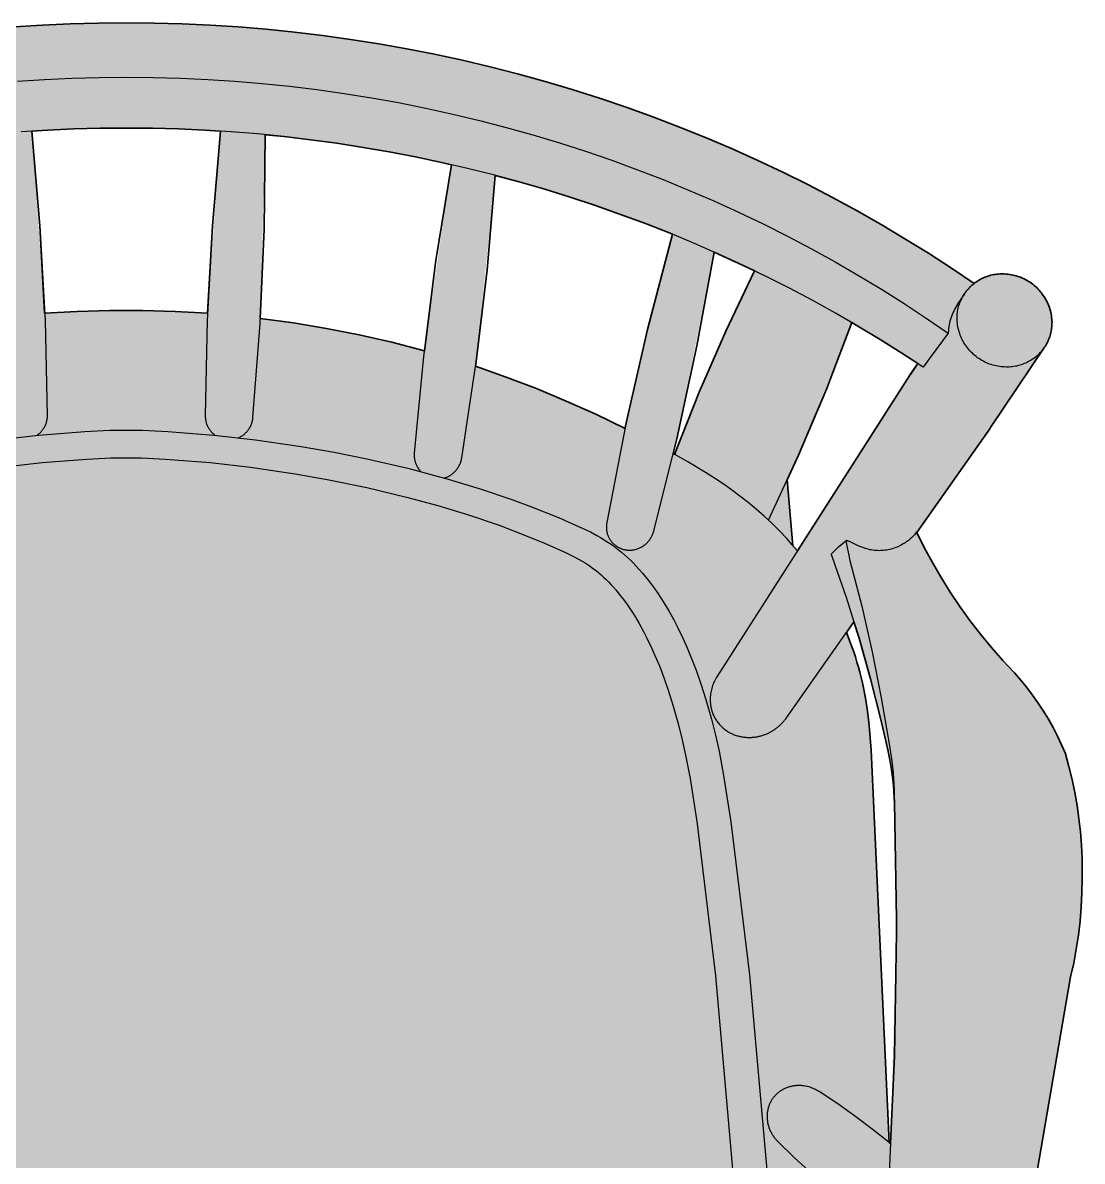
# Model space of a CAD drawing. Header units: millimetres. Extents: x 0 to 1796, y -889 to 872.
# Drawn here: x 375.9 to 694.9, y -698.4 to -355.4 of the extents above; entities that cross this region are included whole.
import ezdxf

# ---------------------------------------------------------------- set-up
doc = ezdxf.new("R2010")
doc.units = ezdxf.units.MM
doc.layers.add('Blocks', color=7, linetype='Continuous')
doc.layers.add('Blocks$Fill', color=7, linetype='Continuous', true_color=0xffffff)
doc.layers.add('Blocks$Inner', color=7, linetype='Continuous', lineweight=25, true_color=0x007f00)
doc.layers.add('Blocks$Outline', color=7, linetype='Continuous', lineweight=35, true_color=0xff3f3f)

# ---------------------------------------------------------------- blocks, each defined once
blk = doc.blocks.new('J-Series 42 Dining Chair Top')
at = {"layer": 'Blocks$Fill'}
h = blk.add_hatch(color=256, dxfattribs=at)
h.paths.add_polyline_path([(253.17, -202.4), (240.74, -213.85), (234.25, -219.27), (233.83, -219.61), (233.39, -219.93), (232.94, -220.23), (232.49, -220.52), (232.02, -220.8), (231.54, -221.06), (231.06, -221.3), (230.56, -221.53), (230.06, -221.73), (229.56, -221.93), (229.04, -222.1), (228.52, -222.26), (228, -222.39), (227.47, -222.51), (226.94, -222.62), (226.4, -222.7), (225.87, -222.77), (225.33, -222.81), (224.78, -222.84), (224.24, -222.85), (223.7, -222.84), (223.16, -222.82), (222.62, -222.77), (222.08, -222.71), (221.54, -222.62), (221.01, -222.52), (220.48, -222.4), (219.96, -222.27), (219.44, -222.11), (218.92, -221.94), (218.42, -221.75), (217.92, -221.54), (217.42, -221.32), (216.94, -221.08), (216.46, -220.82), (215.99, -220.55), (215.53, -220.26), (215.08, -219.95), (214.65, -219.62), (214.22, -219.28), (213.81, -218.92), (213.41, -218.54), (213.02, -218.16), (212.64, -217.76), (212.28, -217.34), (211.94, -216.92), (211.61, -216.48), (211.29, -216.03), (210.99, -215.57), (210.71, -215.1), (210.44, -214.62), (210.2, -214.13), (209.96, -213.64), (209.75, -213.13), (209.55, -212.62), (209.37, -212.1), (209.21, -211.58), (209.07, -211.05), (208.94, -210.52), (208.84, -209.98), (208.75, -209.44), (208.68, -208.89), (208.63, -208.35), (208.6, -207.8), (208.59, -207.25), (208.6, -206.7), (208.63, -206.16), (208.67, -205.61), (208.74, -205.07), (208.82, -204.52), (208.92, -203.99), (209.04, -203.45), (209.18, -202.92), (209.34, -202.4), (209.52, -201.88), (209.71, -201.37), (209.93, -200.86), (210.16, -200.36), (210.4, -199.87), (210.67, -199.39), (210.95, -198.92), (211.24, -198.46), (211.56, -198.01), (211.88, -197.57), (217.1, -190.92), (222.53, -184.44), (228.17, -178.14), (227.14, -175.91), (226.5, -174.35), (225.9, -172.76), (225.36, -171.15), (224.87, -169.53), (224.44, -167.88), (224.06, -166.23), (223.74, -164.55), (223.47, -162.85), (223.26, -161.16), (223.1, -159.49), (222.99, -157.84), (222.93, -156.18), (222.9, -154.56), (222.9, -152.94), (222.97, -149.75), (225.14, -105.97), (224.32, -106.55), (223.76, -106.92), (223.18, -107.26), (222.6, -107.59), (222, -107.9), (221.39, -108.18), (220.77, -108.45), (220.14, -108.69), (219.51, -108.91), (218.86, -109.11), (218.21, -109.29), (217.56, -109.44), (216.9, -109.57), (216.24, -109.68), (215.57, -109.77), (214.9, -109.83), (214.23, -109.87), (213.55, -109.88), (212.88, -109.88), (212.21, -109.85), (211.54, -109.79), (210.87, -109.71), (210.21, -109.61), (209.54, -109.49), (208.89, -109.35), (208.24, -109.18), (207.59, -108.99), (206.95, -108.77), (206.32, -108.54), (205.7, -108.28), (205.09, -108), (204.49, -107.7), (203.89, -107.38), (203.31, -107.04), (202.74, -106.69), (202.19, -106.31), (201.65, -105.91), (201.12, -105.49), (200.6, -105.06), (200.11, -104.6), (199.62, -104.14), (199.16, -103.65), (198.71, -103.15), (198.28, -102.63), (197.87, -102.1), (197.47, -101.56), (197.1, -101), (196.74, -100.43), (196.41, -99.84), (196.09, -99.25), (195.8, -98.64), (195.52, -98.03), (195.27, -97.41), (195.04, -96.77), (194.83, -96.13), (194.64, -95.49), (194.48, -94.84), (194.34, -94.18), (194.22, -93.52), (174.15, 23.56), (173.23, 27.74), (172.44, 31.94), (171.8, 36.17), (171.3, 40.42), (170.94, 44.68), (170.72, 48.96), (170.65, 53.23), (170.71, 59.29), (170.9, 63.29), (171.22, 67.29), (171.65, 71.27), (172.21, 75.23), (172.9, 79.18), (173.71, 83.1), (174.64, 87), (175.69, 90.84), (175.69, 90.86), (175.69, 90.87), (176.84, 93.51), (178.08, 96.12), (179.41, 98.68), (180.83, 101.2), (182.33, 103.67), (183.91, 106.08), (185.57, 108.44), (187.31, 110.74), (189.13, 112.98), (191.03, 115.16), (194.57, 118.96), (198, 122.86), (201.29, 126.88), (204.46, 130.99), (207.49, 135.21), (210.39, 139.52), (213.14, 143.92), (215.76, 148.41), (218.23, 152.98), (220.46, 157.46), (198.23, 189.09), (181.75, 213.66), (181.53, 214.04), (181.31, 214.42), (181.11, 214.81), (180.93, 215.21), (180.75, 215.61), (180.59, 216.02), (180.45, 216.43), (180.31, 216.85), (180.19, 217.27), (180.09, 217.7), (180, 218.12), (179.92, 218.56), (179.86, 218.99), (179.81, 219.42), (179.77, 219.86), (179.75, 220.3), (179.75, 220.74), (179.77, 221.25), (179.8, 221.76), (179.86, 222.27), (179.93, 222.78), (180.01, 223.28), (180.12, 223.78), (180.24, 224.28), (180.38, 224.77), (180.54, 225.26), (180.71, 225.74), (180.9, 226.22), (181.11, 226.69), (181.33, 227.15), (181.57, 227.6), (181.82, 228.05), (182.09, 228.49), (182.37, 228.91), (182.67, 229.33), (182.98, 229.74), (183.3, 230.13), (183.64, 230.52), (183.99, 230.89), (184.36, 231.25), (184.73, 231.6), (185.12, 231.93), (185.52, 232.25), (185.93, 232.56), (186.35, 232.86), (186.78, 233.13), (187.22, 233.4), (187.67, 233.65), (188.12, 233.88), (188.59, 234.09), (189.06, 234.3), (189.54, 234.48), (190.02, 234.65), (190.51, 234.8), (191.01, 234.93), (191.5, 235.05), (192.01, 235.15), (192.51, 235.24), (193.02, 235.3), (193.53, 235.35), (194.04, 235.38), (194.51, 235.4), (194.98, 235.4), (195.45, 235.39), (195.91, 235.35), (196.38, 235.31), (196.84, 235.25), (197.31, 235.17), (197.77, 235.07), (198.22, 234.96), (198.67, 234.84), (199.12, 234.7), (199.56, 234.54), (200, 234.37), (200.43, 234.18), (200.85, 233.98), (201.27, 233.77), (201.68, 233.54), (202.08, 233.3), (202.47, 233.04), (202.85, 232.77), (203.22, 232.49), (216.99, 241.6), (224.04, 245.99), (231.19, 250.25), (238.45, 254.39), (245.82, 258.4), (253.28, 262.28), (260.84, 266.03), (268.49, 269.64), (276.22, 273.12), (284.03, 276.45), (291.93, 279.64), (299.89, 282.68), (307.93, 285.58), (316.02, 288.32), (324.18, 290.92), (332.39, 293.36), (340.64, 295.64), (348.94, 297.77), (357.28, 299.75), (365.66, 301.56), (374.06, 303.22), (382.48, 304.71), (390.93, 306.05), (399.38, 307.23), (407.84, 308.25), (416.31, 309.11), (424.78, 309.81), (433.23, 310.36), (441.68, 310.74), (450.11, 310.97), (458.51, 311.05), (475.35, 310.74), (483.79, 310.36), (492.25, 309.81), (500.71, 309.11), (509.18, 308.25), (517.64, 307.23), (526.1, 306.05), (534.54, 304.71), (542.97, 303.22), (551.37, 301.56), (559.74, 299.75), (568.08, 297.77), (576.38, 295.64), (584.64, 293.36), (592.85, 290.92), (601, 288.32), (609.1, 285.58), (617.13, 282.68), (625.1, 279.64), (632.99, 276.45), (640.81, 273.12), (648.54, 269.64), (656.19, 266.03), (663.74, 262.28), (671.21, 258.4), (678.57, 254.39), (685.83, 250.25), (692.99, 245.99), (700.04, 241.6), (706.97, 237.11), (713.8, 232.49), (714.56, 233.04), (714.95, 233.3), (715.35, 233.54), (715.76, 233.77), (716.17, 233.98), (716.6, 234.18), (717.03, 234.37), (717.46, 234.54), (717.91, 234.7), (718.35, 234.84), (718.8, 234.96), (719.26, 235.07), (719.72, 235.17), (720.18, 235.25), (720.64, 235.31), (721.11, 235.35), (721.58, 235.39), (722.05, 235.4), (722.52, 235.4), (722.98, 235.38), (723.49, 235.35), (724, 235.3), (724.51, 235.24), (725.02, 235.15), (725.52, 235.05), (726.02, 234.93), (726.51, 234.8), (727, 234.65), (727.49, 234.48), (727.96, 234.3), (728.44, 234.09), (728.9, 233.88), (729.36, 233.65), (729.8, 233.4), (730.24, 233.13), (730.67, 232.86), (731.09, 232.56), (731.5, 232.25), (731.9, 231.93), (732.29, 231.6), (732.67, 231.25), (733.03, 230.89), (733.38, 230.52), (733.72, 230.13), (734.05, 229.74), (734.36, 229.33), (734.66, 228.91), (734.94, 228.49), (735.21, 228.05), (735.46, 227.6), (735.7, 227.15), (735.92, 226.69), (736.12, 226.22), (736.31, 225.74), (736.49, 225.26), (736.64, 224.77), (736.78, 224.28), (736.9, 223.78), (737.01, 223.28), (737.1, 222.78), (737.17, 222.27), (737.22, 221.76), (737.26, 221.25), (737.28, 220.74), (737.27, 220.3), (737.25, 219.86), (737.22, 219.42), (737.17, 218.99), (737.11, 218.56), (737.03, 218.12), (736.94, 217.7), (736.83, 217.27), (736.71, 216.85), (736.58, 216.43), (736.43, 216.02), (736.27, 215.61), (736.1, 215.21), (735.91, 214.81), (735.71, 214.42), (735.5, 214.04), (735.27, 213.66), (735.03, 213.3), (718.8, 189.09), (696.56, 157.46), (701.27, 148.41), (703.88, 143.92), (706.64, 139.52), (709.53, 135.21), (712.56, 130.99), (715.73, 126.88), (719.03, 122.86), (722.45, 118.96), (726, 115.16), (727.89, 112.98), (729.71, 110.74), (731.45, 108.44), (733.12, 106.08), (734.7, 103.67), (736.2, 101.2), (737.61, 98.68), (738.94, 96.12), (740.18, 93.51), (741.33, 90.87), (741.33, 90.86), (741.34, 90.84), (742.39, 87), (743.32, 83.1), (744.13, 79.18), (744.81, 75.23), (745.37, 71.27), (745.81, 67.29), (746.12, 63.29), (746.31, 59.29), (746.37, 55.29), (746.3, 48.96), (746.09, 44.68), (745.73, 40.42), (745.23, 36.17), (744.58, 31.94), (743.8, 27.74), (742.87, 23.56), (722.8, -93.52), (722.69, -94.18), (722.54, -94.84), (722.38, -95.49), (722.19, -96.13), (721.99, -96.77), (721.76, -97.41), (721.5, -98.03), (721.23, -98.64), (720.93, -99.25), (720.62, -99.84), (720.28, -100.43), (719.93, -101), (719.55, -101.56), (719.16, -102.1), (718.75, -102.63), (718.31, -103.15), (717.87, -103.65), (717.4, -104.14), (716.92, -104.6), (716.42, -105.06), (715.91, -105.49), (715.38, -105.91), (714.84, -106.31), (714.28, -106.69), (713.71, -107.04), (713.13, -107.38), (712.54, -107.7), (711.94, -108), (711.32, -108.28), (710.7, -108.54), (710.07, -108.77), (709.43, -108.99), (708.79, -109.18), (708.14, -109.35), (707.48, -109.49), (706.82, -109.61), (706.15, -109.71), (705.49, -109.79), (704.82, -109.85), (704.14, -109.88), (703.47, -109.88), (702.8, -109.87), (702.13, -109.83), (701.46, -109.77), (700.79, -109.68), (700.13, -109.57), (699.47, -109.44), (698.81, -109.29), (698.16, -109.11), (697.52, -108.91), (696.88, -108.69), (696.26, -108.45), (695.64, -108.18), (695.03, -107.9), (694.43, -107.59), (693.84, -107.26), (693.27, -106.92), (692.7, -106.55), (692.15, -106.16), (691.89, -105.97), (694.13, -152.94), (694.13, -154.56), (694.1, -156.18), (694.03, -157.84), (693.92, -159.49), (693.77, -161.16), (693.56, -162.85), (693.29, -164.55), (692.96, -166.23), (692.58, -167.88), (692.15, -169.53), (691.66, -171.15), (691.12, -172.76), (690.53, -174.35), (689.88, -175.91), (689.18, -177.47), (688.85, -178.14), (699.92, -190.92), (705.14, -197.57), (705.47, -198.01), (705.78, -198.46), (706.08, -198.92), (706.36, -199.39), (706.62, -199.87), (706.87, -200.36), (707.1, -200.86), (707.31, -201.37), (707.51, -201.88), (707.68, -202.4), (707.84, -202.92), (707.98, -203.45), (708.1, -203.99), (708.2, -204.52), (708.29, -205.07), (708.35, -205.61), (708.4, -206.16), (708.43, -206.7), (708.43, -207.25), (708.42, -207.8), (708.39, -208.35), (708.34, -208.89), (708.28, -209.44), (708.19, -209.98), (708.08, -210.52), (707.96, -211.05), (707.82, -211.58), (707.65, -212.1), (707.47, -212.62), (707.28, -213.13), (707.06, -213.64), (706.83, -214.13), (706.58, -214.62), (706.31, -215.1), (706.03, -215.57), (705.73, -216.03), (705.42, -216.48), (705.09, -216.92), (704.74, -217.34), (704.38, -217.76), (704.01, -218.16), (703.62, -218.54), (703.22, -218.92), (702.8, -219.28), (702.38, -219.62), (701.94, -219.95), (701.49, -220.26), (701.03, -220.55), (700.57, -220.82), (700.09, -221.08), (699.6, -221.32), (699.11, -221.54), (698.61, -221.75), (698.1, -221.94), (697.59, -222.11), (697.07, -222.27), (696.54, -222.4), (696.01, -222.52), (695.48, -222.62), (694.95, -222.71), (694.41, -222.77), (693.87, -222.82), (693.33, -222.84), (692.78, -222.85), (692.24, -222.84), (691.7, -222.81), (691.16, -222.77), (690.62, -222.7), (690.09, -222.62), (689.55, -222.51), (689.02, -222.39), (688.5, -222.26), (687.98, -222.1), (687.47, -221.93), (686.96, -221.73), (686.46, -221.53), (685.97, -221.3), (685.48, -221.06), (685.01, -220.8), (684.54, -220.52), (684.08, -220.23), (683.63, -219.93), (683.2, -219.61), (682.77, -219.27), (676.29, -213.85), (669.98, -208.23), (663.85, -202.4), (662.16, -203.15), (661.37, -203.47), (660.57, -203.77), (659.77, -204.06), (658.97, -204.33), (658.16, -204.59), (657.34, -204.84), (656.51, -205.06), (655.69, -205.28), (654.85, -205.47), (654.02, -205.65), (653.18, -205.81), (651.52, -206.08), (649.89, -206.3), (648.26, -206.47), (645.06, -206.71), (643.5, -206.81), (626.6, -207.43), (458.51, -207.44), (290.43, -207.43), (273.52, -206.81), (271.96, -206.71), (268.77, -206.47), (267.13, -206.3), (265.5, -206.08), (263.84, -205.81), (263, -205.65), (262.17, -205.47), (261.34, -205.28), (260.51, -205.06), (259.69, -204.84), (258.87, -204.59), (258.06, -204.33), (257.25, -204.06), (256.45, -203.77), (255.66, -203.47), (254.87, -203.15), (254.08, -202.82)], flags=0)
h.paths.add_polyline_path([(689.82, 76.21), (689.61, 80.03), (689.32, 83.03), (688.94, 86), (688.46, 88.97), (687.87, 91.95), (685.76, 101.14), (682.64, 113.43), (679.18, 125.67), (677.64, 130.56), (675.36, 127.31), (677.03, 123.04), (677.57, 121.52), (678.08, 119.99), (678.56, 118.45), (679.02, 116.91), (679.44, 115.36), (679.84, 113.8), (680.21, 112.23), (680.54, 110.66), (681.13, 107.53), (681.62, 104.38), (682.02, 101.25), (682.35, 98.11), (682.83, 91.87), (688.24, -26.29), (688.64, -26.61), (690.42, 37.1)], flags=0)
h.paths.add_polyline_path([(677.01, 220.73), (660.97, 180.77), (657.52, 173.3), (659.29, 153.5), (660.62, 151.92), (694.71, 205.24), (696.83, 208.4), (685.51, 215.65), (678.84, 219.68)], flags=0)
h.paths.add_polyline_path([(647.72, 236.32), (636.91, 241.38), (635.57, 241.97), (624.29, 185.7), (623.18, 181.26), (623.62, 181.01), (639.11, 218.16)], flags=0)
h.paths.add_polyline_path([(569.64, 265.06), (563.81, 208.2), (563.71, 207.55), (582.04, 200.83), (591.04, 197.09), (599.93, 193.09), (608.72, 188.83), (615.46, 218.59), (622.97, 247.33), (614.85, 250.54), (607.36, 253.33), (599.81, 255.99), (592.21, 258.5), (584.55, 260.88), (576.84, 263.11)], flags=0)
h.paths.add_polyline_path([(556.46, 268.28), (545.62, 270.63), (537.73, 272.15), (529.83, 273.52), (521.91, 274.75), (513.98, 275.83), (506.04, 276.76), (500.35, 277.33), (498.88, 222), (518.82, 218.98), (528.7, 217.03), (538.52, 214.78), (548.3, 212.23)], flags=0)
h.paths.add_polyline_path([(483.05, 223.54), (486.91, 278.4), (474.31, 279.05), (466.4, 279.26), (458.51, 279.33), (442.72, 279.05), (434.79, 278.69), (430.11, 278.4), (433.97, 223.54), (453.61, 224.4), (458.51, 224.4), (473.23, 224.11)], flags=0)
h.paths.add_polyline_path([(418.15, 222), (416.67, 277.33), (403.04, 275.83), (395.11, 274.75), (387.19, 273.52), (379.29, 272.15), (371.41, 270.63), (363.55, 268.97), (360.57, 268.28), (368.72, 212.23), (388.32, 217.03), (398.2, 218.98), (408.14, 220.64)], flags=0)
h.paths.add_polyline_path([(353.31, 207.55), (349.85, 236.59), (347.39, 265.06), (332.48, 260.88), (324.82, 258.5), (317.21, 255.99), (309.66, 253.33), (302.17, 250.54), (294.75, 247.62), (294.06, 247.33), (308.15, 189.61), (308.3, 188.83), (325.98, 197.09), (334.99, 200.83), (344.1, 204.32)], flags=0)
h.paths.add_polyline_path([(281.46, 241.97), (272.91, 238.07), (269.31, 236.32), (285.95, 199.71), (293.4, 181.01), (293.84, 181.26), (286.66, 213.75)], flags=0)
h.paths.add_polyline_path([(259.51, 173.3), (247.69, 200.62), (240.01, 220.73), (231.52, 215.65), (224.96, 211.52), (220.19, 208.4), (222.31, 205.24), (256.41, 151.92), (257.74, 153.5)], flags=0)
h.paths.add_polyline_path([(227.2, 76.21), (227.19, -0.25), (228.38, -26.61), (228.79, -26.29), (234.68, 98.11), (235.01, 101.25), (235.41, 104.38), (235.89, 107.53), (236.48, 110.66), (236.82, 112.23), (237.18, 113.8), (237.58, 115.36), (238.01, 116.91), (238.46, 118.45), (238.95, 119.99), (239.46, 121.52), (240, 123.04), (241.15, 126.06), (241.67, 127.31), (239.38, 130.56), (234.39, 113.43), (231.26, 101.14), (229.15, 91.95), (228.57, 88.97), (228.08, 86), (227.7, 83.03), (227.42, 80.03), (227.24, 77.03)], flags=0)
at = {"layer": 'Blocks$Inner'}
for p, q in [((710.93, 229.41), (708.73, 226.14)), ((696.84, 208.41), (694.64, 205.12))]:
    blk.add_line(p, q, dxfattribs=at)
for points in [[(424.78, 309.81), (433.23, 310.36), (441.68, 310.74), (450.11, 310.97), (458.51, 311.05), (466.92, 310.97), (475.35, 310.74), (483.79, 310.36), (492.25, 309.81), (500.71, 309.11), (509.18, 308.25), (517.64, 307.23), (526.1, 306.05), (534.54, 304.71), (542.97, 303.22), (551.37, 301.56), (559.74, 299.75), (568.08, 297.77), (576.38, 295.64), (584.64, 293.36), (592.85, 290.92), (601, 288.32), (609.1, 285.58), (617.13, 282.68), (625.1, 279.64), (632.99, 276.45), (640.81, 273.12), (648.54, 269.64), (656.19, 266.03), (663.74, 262.28), (671.21, 258.4), (678.57, 254.39), (685.83, 250.25), (692.99, 245.99), (700.04, 241.6), (706.97, 237.11), (713.8, 232.49)], [(425.75, 293.46), (433.96, 294), (442.16, 294.38), (450.35, 294.61), (458.51, 294.68), (466.68, 294.61), (474.86, 294.38), (483.07, 294), (491.28, 293.46), (499.5, 292.77), (507.72, 291.92), (515.94, 290.92), (524.16, 289.76), (532.35, 288.45), (540.54, 286.98), (548.69, 285.35), (556.82, 283.56), (564.91, 281.62), (572.97, 279.53), (580.98, 277.28), (588.95, 274.88), (596.86, 272.33), (604.71, 269.63), (612.5, 266.79), (620.22, 263.8), (627.86, 260.66), (635.43, 257.39), (642.92, 253.97), (650.33, 250.43), (657.64, 246.74), (664.86, 242.93), (671.98, 238.99), (679, 234.93), (685.91, 230.75), (692.72, 226.45), (699.42, 222.04), (706, 217.52), (700.62, 210.19), (698.53, 207.29), (692.07, 211.52), (685.51, 215.65), (678.84, 219.68), (672.08, 223.59), (665.22, 227.39), (658.27, 231.07), (651.23, 234.63), (644.11, 238.07), (636.91, 241.38), (629.63, 244.56), (622.28, 247.62), (614.85, 250.54), (607.36, 253.33), (599.81, 255.99), (592.21, 258.5), (584.55, 260.88), (576.84, 263.11), (569.09, 265.21), (561.3, 267.16), (553.47, 268.97), (545.62, 270.63), (537.73, 272.15), (529.83, 273.52), (521.91, 274.75), (513.98, 275.83), (506.04, 276.76), (498.1, 277.55), (490.16, 278.19), (482.23, 278.69), (474.31, 279.05), (466.4, 279.26), (458.51, 279.33), (450.62, 279.26), (442.72, 279.05), (434.79, 278.69), (426.86, 278.19)], [(430.11, 278.42), (432.56, 249.89), (434.09, 221.3), (434.71, 192.68), (434.71, 192.43), (434.7, 192.18), (434.68, 191.93), (434.65, 191.68), (434.62, 191.43), (434.57, 191.19), (434.52, 190.95), (434.46, 190.7), (434.39, 190.46), (434.31, 190.23), (434.23, 189.99), (434.14, 189.76), (434.03, 189.53), (433.92, 189.31), (433.81, 189.09), (433.68, 188.88), (433.55, 188.66), (433.41, 188.46), (433.26, 188.26), (433.11, 188.06), (432.95, 187.87), (432.78, 187.68), (432.61, 187.5), (432.43, 187.33), (432.25, 187.16), (432.06, 187), (431.86, 186.85), (431.76, 186.78)], [(486.92, 278.42), (484.47, 249.89), (482.93, 221.3), (482.32, 192.68), (482.32, 192.43), (482.33, 192.18), (482.35, 191.93), (482.37, 191.68), (482.41, 191.43), (482.45, 191.19), (482.5, 190.95), (482.56, 190.7), (482.63, 190.46), (482.71, 190.23), (482.8, 189.99), (482.89, 189.76), (482.99, 189.53), (483.1, 189.31), (483.22, 189.09), (483.34, 188.88), (483.47, 188.66), (483.61, 188.46), (483.76, 188.26), (483.91, 188.06), (484.07, 187.87), (484.24, 187.68), (484.41, 187.5), (484.59, 187.33), (484.78, 187.16), (484.97, 187), (485.16, 186.85), (485.26, 186.78)], [(492.36, 186.03), (492.51, 186.09), (492.73, 186.21), (492.96, 186.33), (493.18, 186.46), (493.39, 186.59), (493.6, 186.74), (493.81, 186.89), (494.01, 187.04), (494.2, 187.21), (494.39, 187.38), (494.58, 187.56), (494.75, 187.74), (494.92, 187.93), (495.09, 188.13), (495.24, 188.33), (495.39, 188.53), (495.53, 188.75), (495.67, 188.96), (495.8, 189.18), (495.91, 189.41), (496.03, 189.64), (496.13, 189.87), (496.22, 190.11), (496.31, 190.35), (496.39, 190.59), (496.46, 190.83), (496.52, 191.08), (496.57, 191.33), (496.62, 191.58), (496.65, 191.84), (496.68, 192.09), (498.81, 220.46), (500.04, 248.89), (500.35, 277.34)], [(556.46, 268.3), (551.8, 239.45), (548.07, 210.46), (545.27, 181.37), (545.25, 181.13), (545.24, 180.88), (545.24, 180.63), (545.25, 180.39), (545.27, 180.14), (545.29, 179.9), (545.33, 179.65), (545.37, 179.41), (545.42, 179.17), (545.48, 178.93), (545.55, 178.69), (545.62, 178.46), (545.71, 178.23), (545.8, 178), (545.9, 177.77), (546, 177.55), (546.12, 177.33), (546.24, 177.12), (546.37, 176.91), (546.51, 176.7), (546.65, 176.5), (546.8, 176.31), (546.96, 176.12), (547.12, 175.94), (547.23, 175.82)], [(554.28, 173.91), (554.34, 173.93), (554.57, 174), (554.81, 174.09), (555.04, 174.18), (555.26, 174.27), (555.49, 174.38), (555.7, 174.49), (555.92, 174.61), (556.13, 174.74), (556.34, 174.87), (556.54, 175.02), (556.73, 175.16), (556.93, 175.32), (557.11, 175.48), (557.29, 175.65), (557.46, 175.82), (557.63, 176.01), (557.79, 176.19), (557.95, 176.38), (558.11, 176.59), (558.27, 176.8), (558.42, 177.02), (558.56, 177.24), (558.69, 177.47), (558.82, 177.7), (558.94, 177.93), (559.04, 178.17), (559.14, 178.41), (559.24, 178.66), (559.32, 178.91), (559.39, 179.16), (559.46, 179.42), (559.52, 179.67), (559.57, 179.93), (563.81, 208.2), (567.17, 236.59), (569.64, 265.07)], [(622.97, 247.34), (615.46, 218.59), (608.87, 189.61), (603.22, 160.44), (603.17, 160.2), (603.14, 159.97), (603.11, 159.72), (603.1, 159.48), (603.09, 159.24), (603.09, 159), (603.1, 158.76), (603.11, 158.52), (603.14, 158.28), (603.17, 158.04), (603.21, 157.8), (603.26, 157.56), (603.32, 157.33), (603.38, 157.09), (603.46, 156.86), (603.54, 156.64), (603.63, 156.41), (603.73, 156.19), (603.83, 155.97), (603.95, 155.76), (604.07, 155.55), (604.19, 155.34), (604.33, 155.14), (604.47, 154.94), (604.62, 154.75), (604.77, 154.57), (604.93, 154.39), (605.1, 154.21), (605.27, 154.04), (605.45, 153.88), (605.64, 153.72), (605.83, 153.57), (606.02, 153.43), (606.22, 153.3), (606.43, 153.17), (606.64, 153.04), (606.85, 152.93), (607.06, 152.82), (607.29, 152.72), (607.51, 152.63), (607.74, 152.55), (607.97, 152.47), (608.2, 152.4), (608.43, 152.34), (608.67, 152.29), (608.91, 152.25), (609.15, 152.21), (609.39, 152.19), (609.63, 152.17), (609.87, 152.16), (610.11, 152.16), (610.35, 152.16), (610.59, 152.18), (610.85, 152.2), (611.11, 152.24), (611.37, 152.28), (611.63, 152.34), (611.88, 152.4), (612.13, 152.47), (612.38, 152.55), (612.63, 152.63), (612.87, 152.73), (613.11, 152.83), (613.35, 152.94), (613.58, 153.06), (613.8, 153.19), (614.03, 153.33), (614.25, 153.47), (614.46, 153.62), (614.67, 153.78), (614.87, 153.94), (615.07, 154.11), (615.26, 154.29), (615.44, 154.48), (615.62, 154.67), (615.8, 154.86), (615.96, 155.06), (616.12, 155.27), (616.27, 155.48), (616.41, 155.7), (616.55, 155.93), (616.68, 156.15), (616.8, 156.38), (616.91, 156.62), (617.02, 156.86), (617.11, 157.1), (617.2, 157.35), (617.28, 157.6), (617.35, 157.85), (624.29, 185.7), (630.37, 213.75), (635.57, 241.98)], [(647.73, 236.34), (639.11, 218.16), (631.07, 199.71), (623.62, 181.01)], [(735.03, 213.3), (734.76, 212.91), (734.48, 212.54), (734.19, 212.18), (733.88, 211.82), (733.56, 211.48), (733.23, 211.15), (732.88, 210.83), (732.53, 210.52), (732.17, 210.23), (731.79, 209.94), (731.41, 209.67), (731.02, 209.42), (730.62, 209.18), (730.21, 208.95), (729.79, 208.73), (729.37, 208.53), (728.94, 208.35), (728.5, 208.17), (728.06, 208.02), (727.61, 207.88), (727.16, 207.75), (726.71, 207.64), (726.25, 207.55), (725.79, 207.47), (725.32, 207.41), (724.86, 207.36), (724.39, 207.33), (723.92, 207.32), (723.45, 207.32), (722.98, 207.34), (722.47, 207.37), (721.96, 207.41), (721.45, 207.48), (720.95, 207.56), (720.45, 207.66), (719.95, 207.78), (719.45, 207.92), (718.96, 208.07), (718.48, 208.24), (718, 208.42), (717.53, 208.62), (717.07, 208.84), (716.61, 209.07), (716.16, 209.32), (715.72, 209.58), (715.29, 209.86), (714.87, 210.15), (714.46, 210.46), (714.06, 210.78), (713.68, 211.12), (713.3, 211.46), (712.94, 211.83), (712.58, 212.2), (712.25, 212.58), (711.92, 212.98), (711.61, 213.39), (711.31, 213.8), (711.03, 214.23), (710.76, 214.67), (710.51, 215.11), (710.27, 215.57), (710.05, 216.03), (709.84, 216.5), (709.65, 216.97), (709.48, 217.45), (709.32, 217.94), (709.18, 218.44), (709.06, 218.93), (708.96, 219.43), (708.87, 219.94), (708.8, 220.45), (708.74, 220.96), (708.71, 221.47), (708.69, 221.98), (708.7, 222.42), (708.72, 222.85), (708.75, 223.29), (708.8, 223.73), (708.86, 224.16), (708.94, 224.59), (709.03, 225.02), (709.14, 225.45), (709.25, 225.87), (709.39, 226.28), (709.53, 226.7), (709.7, 227.11), (709.87, 227.51), (710.06, 227.9), (710.26, 228.29), (710.47, 228.68), (710.69, 229.05), (710.93, 229.42), (711.2, 229.8), (711.49, 230.18), (711.78, 230.54), (712.09, 230.89), (712.41, 231.23), (712.74, 231.57), (713.08, 231.89), (713.44, 232.19), (713.8, 232.49), (714.17, 232.77), (714.56, 233.04), (714.95, 233.3), (715.35, 233.54), (715.76, 233.77), (716.17, 233.98), (716.6, 234.18), (717.03, 234.37), (717.46, 234.54), (717.91, 234.7), (718.35, 234.84), (718.8, 234.96), (719.26, 235.07), (719.72, 235.17), (720.18, 235.25), (720.64, 235.31), (721.11, 235.35), (721.58, 235.39), (722.05, 235.4), (722.52, 235.4), (722.98, 235.38), (723.49, 235.35), (724, 235.3), (724.51, 235.24), (725.02, 235.15), (725.52, 235.05), (726.02, 234.93), (726.51, 234.8), (727, 234.65), (727.49, 234.48), (727.96, 234.3), (728.44, 234.09), (728.9, 233.88), (729.36, 233.65), (729.8, 233.4), (730.24, 233.13), (730.67, 232.86), (731.09, 232.56), (731.5, 232.25), (731.9, 231.93), (732.29, 231.6), (732.67, 231.25), (733.03, 230.89), (733.38, 230.52), (733.72, 230.13), (734.05, 229.74), (734.36, 229.33), (734.66, 228.91), (734.94, 228.49), (735.21, 228.05), (735.46, 227.6), (735.7, 227.15), (735.92, 226.69), (736.12, 226.22), (736.31, 225.74), (736.49, 225.26), (736.64, 224.77), (736.78, 224.28), (736.9, 223.78), (737.01, 223.28), (737.1, 222.78), (737.17, 222.27), (737.22, 221.76), (737.26, 221.25), (737.28, 220.74), (737.27, 220.3), (737.25, 219.86), (737.22, 219.42), (737.17, 218.99), (737.11, 218.56), (737.03, 218.12), (736.94, 217.7), (736.83, 217.27), (736.71, 216.85), (736.58, 216.43), (736.43, 216.02), (736.27, 215.61), (736.1, 215.21), (735.91, 214.81), (735.71, 214.42), (735.5, 214.04), (735.27, 213.66), (735.03, 213.3), (718.8, 189.09), (718.57, 188.75), (696.56, 157.46)], [(709.98, 227.76), (709.62, 227.31), (709.27, 226.85), (708.94, 226.38), (708.62, 225.9), (708.32, 225.41), (708.04, 224.91), (707.77, 224.39), (707.52, 223.87), (707.29, 223.35), (707.08, 222.81), (706.89, 222.27), (706.72, 221.72), (706.56, 221.16), (706.42, 220.6), (706.31, 220.04), (706.21, 219.47), (706.13, 218.9), (706.08, 218.32), (706, 217.52)], [(433.97, 223.54), (443.8, 224.11), (453.61, 224.4), (458.51, 224.4), (463.42, 224.4), (473.23, 224.11), (483.05, 223.54)], [(548.3, 212.23), (538.52, 214.78), (528.7, 217.03), (518.82, 218.98), (508.88, 220.64), (498.88, 222)], [(651.93, 161.21), (660.97, 180.77), (669.33, 200.62), (677.02, 220.75)], [(608.72, 188.83), (599.93, 193.09), (591.04, 197.09), (582.04, 200.83), (572.93, 204.32), (563.71, 207.55)], [(694.71, 205.24), (694.48, 204.88), (636.39, 114.03), (636.16, 113.66), (635.95, 113.29), (635.75, 112.91), (635.56, 112.53), (635.38, 112.14), (635.22, 111.74), (635.07, 111.34), (634.94, 110.93), (634.81, 110.52), (634.71, 110.1), (634.61, 109.68), (634.54, 109.26), (634.47, 108.84), (634.42, 108.41), (634.39, 107.99), (634.37, 107.56), (634.36, 107.25), (634.36, 106.95), (634.37, 106.65), (634.38, 106.35), (634.41, 106.05), (634.44, 105.75), (634.48, 105.45), (634.53, 105.15), (634.58, 104.86), (634.65, 104.57), (634.72, 104.27), (634.79, 103.98), (634.88, 103.7), (634.97, 103.41), (635.08, 103.13), (635.19, 102.84), (635.3, 102.57), (635.43, 102.29), (635.56, 102.02), (635.7, 101.76), (635.84, 101.49), (635.99, 101.24), (636.15, 100.98), (636.32, 100.73), (636.49, 100.49), (636.67, 100.25), (636.85, 100.01), (637.04, 99.78), (637.24, 99.56), (637.44, 99.34), (637.65, 99.12), (637.87, 98.92), (638.09, 98.71), (638.31, 98.52), (638.54, 98.33), (638.78, 98.14), (639.02, 97.96), (639.26, 97.79), (639.51, 97.63), (639.76, 97.47), (640.01, 97.32), (640.27, 97.17), (640.53, 97.04), (640.8, 96.9), (641.07, 96.78), (641.34, 96.66), (641.62, 96.55), (641.9, 96.44), (642.18, 96.35), (642.47, 96.26), (642.75, 96.17), (643.04, 96.1), (643.33, 96.03), (643.62, 95.97), (643.91, 95.91), (644.2, 95.87), (644.5, 95.83), (644.79, 95.79), (645.09, 95.77), (645.38, 95.75), (645.68, 95.73), (645.98, 95.73), (646.28, 95.73), (646.58, 95.74), (646.83, 95.75), (647.08, 95.77), (647.32, 95.79), (647.57, 95.81), (647.82, 95.84), (648.07, 95.88), (648.31, 95.92), (648.56, 95.96), (648.8, 96.01), (649.05, 96.07), (649.29, 96.12), (649.53, 96.19), (649.77, 96.25), (650.01, 96.33), (650.25, 96.4), (650.49, 96.48), (650.73, 96.57), (650.96, 96.66), (651.19, 96.75), (651.42, 96.85), (651.65, 96.95), (651.88, 97.06), (652.11, 97.17), (652.33, 97.28), (652.55, 97.4), (652.77, 97.52), (652.99, 97.65), (653.2, 97.78), (653.41, 97.91), (653.62, 98.05), (653.83, 98.19), (654.04, 98.34), (654.24, 98.49), (654.44, 98.64), (654.64, 98.8), (654.83, 98.96), (655.02, 99.12), (655.21, 99.29), (655.4, 99.46), (655.58, 99.63), (655.76, 99.81), (655.94, 99.99), (656.11, 100.17), (656.28, 100.36), (656.45, 100.55), (656.61, 100.74), (656.77, 100.93), (656.93, 101.13), (657.11, 101.38), (657.29, 101.63), (677.74, 130.7)], [(419.61, 185.41), (432.16, 186.82), (446.02, 187.89), (453.57, 188.27), (458.51, 188.35), (463.45, 188.27), (471.01, 187.89), (484.87, 186.82), (497.42, 185.41), (511.18, 183.4), (521.13, 181.65), (531.02, 179.66), (543.3, 176.82), (555.47, 173.57), (565.11, 170.67), (574.66, 167.46), (580.59, 165.26), (588.69, 161.98), (595.6, 158.93), (598.27, 157.64), (600.24, 156.6), (601.38, 155.96), (602.48, 155.31), (603.58, 154.61), (604.52, 153.98), (605.68, 153.14), (606.67, 152.38), (607.62, 151.6), (608.56, 150.79), (609.47, 149.96), (610.37, 149.1), (611.24, 148.24), (612.09, 147.34), (612.92, 146.43), (613.95, 145.26), (615.32, 143.6), (616.08, 142.63), (617.55, 140.65), (618.26, 139.63), (619.63, 137.58), (620.62, 136.01), (621.89, 133.89), (623.38, 131.19), (624.52, 129), (626.13, 125.65), (627.14, 123.4), (628.58, 119.98), (630.12, 115.97), (631.54, 111.91), (633.06, 107.16), (634.75, 101.23), (635.97, 96.39), (637.03, 91.57), (638.41, 84.28), (640.59, 70.27), (646.2, 24.17), (653.94, -62.89)], [(421.03, 177.14), (433.19, 178.52), (446.67, 179.56), (453.91, 179.93), (458.51, 180.01), (463.12, 179.93), (470.36, 179.56), (483.84, 178.52), (495.99, 177.14), (509.36, 175.18), (519.01, 173.47), (531.01, 170.99), (542.9, 168.14), (552.31, 165.58), (561.63, 162.75), (570.81, 159.64), (576.49, 157.52), (584.25, 154.35), (590.83, 151.43), (593.22, 150.26), (594.91, 149.37), (595.86, 148.83), (596.75, 148.29), (597.63, 147.73), (598.35, 147.24), (599.26, 146.58), (600.03, 145.98), (600.79, 145.36), (601.54, 144.7), (602.28, 144.03), (603.02, 143.32), (603.74, 142.6), (604.45, 141.85), (605.15, 141.08), (606.01, 140.08), (607.19, 138.64), (607.85, 137.8), (609.12, 136.06), (609.75, 135.17), (610.95, 133.35), (611.82, 131.96), (612.95, 130.04), (614.3, 127.6), (615.33, 125.6), (616.8, 122.53), (617.73, 120.46), (619.05, 117.28), (620.48, 113.52), (621.81, 109.71), (623.24, 105.2), (624.83, 99.57), (625.97, 94.98), (626.97, 90.41), (628.29, 83.39), (630.41, 69.66), (635.94, 23.87), (643.6, -62.88)], [(660.62, 151.92), (659.04, 153.79), (657.42, 155.63), (655.23, 157.97), (652.95, 160.24), (650.63, 162.4), (648.24, 164.5), (645.81, 166.5), (643.33, 168.44), (640.8, 170.31), (638.23, 172.11), (635.62, 173.85), (632.98, 175.53), (627.63, 178.74), (623.18, 181.26)], [(659.29, 153.5), (657.52, 173.3)], [(689.82, 76.21), (689.79, 77.03), (689.61, 80.03), (689.32, 83.03), (688.94, 86), (688.46, 88.97), (687.87, 91.95), (685.76, 101.14), (682.64, 113.43), (679.18, 125.67), (675.35, 137.85), (671.98, 147.66), (671, 150.52), (670.99, 150.54), (670.98, 150.56), (670.97, 150.59), (670.96, 150.61), (670.95, 150.63), (670.94, 150.66), (670.93, 150.68), (670.93, 150.71), (670.92, 150.73), (670.92, 150.76), (670.91, 150.78), (670.91, 150.81), (670.91, 150.84), (670.91, 150.86), (670.91, 150.89), (670.91, 150.91), (670.91, 150.94), (670.91, 150.96), (670.91, 150.99), (670.92, 151.02), (670.92, 151.04), (670.93, 151.07), (670.93, 151.09), (670.94, 151.12), (670.95, 151.14), (670.96, 151.16), (671.98, 152.16), (673.02, 153.12), (674.09, 154.05), (675.18, 154.96)], [(722.8, -93.52), (742.87, 23.56), (743.8, 27.74), (744.58, 31.94), (745.23, 36.17), (745.73, 40.42), (746.09, 44.68), (746.3, 48.96), (746.37, 53.23), (746.37, 55.29), (746.31, 59.29), (746.12, 63.29), (745.81, 67.29), (745.37, 71.27), (744.81, 75.23), (744.13, 79.18), (743.32, 83.1), (742.39, 87), (741.34, 90.84), (741.33, 90.86), (741.33, 90.87), (740.18, 93.51), (738.94, 96.12), (737.61, 98.68), (736.2, 101.2), (734.7, 103.67), (733.12, 106.08), (731.45, 108.44), (729.71, 110.74), (727.89, 112.98), (726, 115.16), (722.45, 118.96), (719.03, 122.86), (715.73, 126.88), (712.56, 130.99), (709.53, 135.21), (706.64, 139.52), (703.88, 143.92), (701.27, 148.41), (698.8, 152.98), (696.48, 157.63), (696.37, 157.44), (696.12, 157.12), (695.85, 156.8), (695.58, 156.5), (695.29, 156.2), (695, 155.91), (694.7, 155.63), (694.39, 155.37), (694.06, 155.11), (693.73, 154.86), (693.4, 154.63), (693.05, 154.4), (692.7, 154.19), (692.3, 153.94), (691.9, 153.71), (691.49, 153.49), (691.07, 153.29), (690.64, 153.1), (690.21, 152.92), (689.77, 152.76), (689.32, 152.61), (688.87, 152.48), (688.42, 152.37), (687.96, 152.27), (687.5, 152.18), (687.04, 152.12), (686.58, 152.06), (686.11, 152.03), (685.64, 152.01), (685.18, 152), (684.71, 152.01), (684.24, 152.04), (683.78, 152.08), (683.31, 152.14), (682.85, 152.21), (682.39, 152.3), (681.94, 152.41), (681.49, 152.53), (681.04, 152.67), (680.6, 152.82), (679.73, 153.16), (678.89, 153.51), (678.09, 153.88), (676.32, 154.73), (676.16, 154.8), (676.02, 154.86), (675.88, 154.91), (675.81, 154.94), (675.74, 154.96), (675.68, 154.98), (675.65, 154.98), (675.62, 154.99), (675.59, 155), (675.57, 155), (675.54, 155.01), (675.51, 155.01), (675.48, 155.02), (675.46, 155.02), (675.43, 155.02), (675.42, 155.02), (675.41, 155.02), (675.4, 155.02), (675.39, 155.02), (675.37, 155.02), (675.36, 155.02), (675.35, 155.02), (675.34, 155.02), (675.33, 155.02), (675.32, 155.02), (675.31, 155.01), (675.3, 155.01), (675.29, 155.01), (675.28, 155.01), (675.27, 155), (675.26, 155), (675.25, 155), (675.25, 155), (675.24, 154.99), (675.23, 154.99), (675.23, 154.99), (675.22, 154.98), (675.22, 154.98), (675.21, 154.98), (675.21, 154.98), (675.21, 154.97), (675.2, 154.97), (675.2, 154.97), (675.2, 154.97), (675.19, 154.96), (675.19, 154.96), (675.18, 154.96), (676.45, 149.01), (679.97, 135.3), (683.11, 121.51), (685.86, 107.69), (688.24, 93.82), (689.06, 88.62), (689.29, 86.88), (689.47, 85.13), (689.6, 83.38), (689.76, 79.86), (690.42, 40.97), (690.42, 37.1), (690.42, 37.1), (689.83, -0.25), (688.15, -37.57)], [(688.24, -26.29), (682.83, 91.87), (682.35, 98.11), (682.02, 101.25), (681.62, 104.38), (681.13, 107.53), (680.54, 110.66), (680.21, 112.23), (679.84, 113.8), (679.44, 115.36), (679.02, 116.91), (678.56, 118.45), (678.08, 119.99), (677.57, 121.52), (677.03, 123.04), (675.87, 126.06), (675.36, 127.31)], [(688.75, -26.7), (683.54, -22.54), (678.2, -18.54), (672.76, -14.68), (667.2, -10.99), (666.88, -10.79), (666.55, -10.6), (666.21, -10.41), (665.87, -10.25), (665.52, -10.09), (665.16, -9.94), (664.8, -9.81), (664.44, -9.68), (664.07, -9.57), (663.7, -9.48), (663.33, -9.39), (662.95, -9.32), (662.57, -9.26), (662.19, -9.21), (661.81, -9.18), (661.43, -9.16), (661.22, -9.15), (661.01, -9.15), (660.8, -9.15), (660.59, -9.16), (660.39, -9.17), (660.18, -9.19), (659.97, -9.2), (659.76, -9.23), (659.51, -9.26), (659.27, -9.3), (659.02, -9.35), (658.78, -9.4), (658.53, -9.46), (658.29, -9.52), (658.05, -9.59), (657.81, -9.67), (657.57, -9.75), (657.34, -9.84), (657.11, -9.93), (656.87, -10.03), (656.65, -10.14), (656.42, -10.25), (656.2, -10.37), (655.98, -10.5), (655.77, -10.63), (655.55, -10.76), (655.34, -10.91), (655.14, -11.05), (654.94, -11.21), (654.74, -11.37), (654.55, -11.53), (654.36, -11.7), (654.19, -11.87), (654.02, -12.05), (653.85, -12.22), (653.69, -12.41), (653.53, -12.59), (653.38, -12.79), (653.23, -12.98), (653.09, -13.18), (652.95, -13.39), (652.82, -13.59), (652.7, -13.8), (652.58, -14.02), (652.47, -14.24), (652.36, -14.46), (652.26, -14.68), (652.16, -14.9), (652.07, -15.13), (651.99, -15.36), (651.91, -15.6), (651.84, -15.83), (651.78, -16.07), (651.72, -16.3), (651.67, -16.54), (651.62, -16.78), (651.58, -17.02), (651.55, -17.27), (651.52, -17.51), (651.5, -17.75), (651.49, -18), (651.48, -18.24), (651.48, -18.49), (651.48, -18.73), (651.5, -18.99), (651.51, -19.25), (651.54, -19.51), (651.57, -19.77), (651.61, -20.03), (651.65, -20.29), (651.7, -20.54), (651.76, -20.8), (651.83, -21.05), (651.9, -21.3), (651.97, -21.55), (652.06, -21.79), (652.15, -22.04), (652.24, -22.28), (652.34, -22.52), (652.45, -22.76), (652.56, -22.99), (652.67, -23.22), (652.8, -23.45), (652.92, -23.68), (653.06, -23.9), (653.19, -24.12), (653.34, -24.34), (653.49, -24.55), (653.63, -24.75), (653.77, -24.94), (653.92, -25.13), (654.08, -25.31), (654.24, -25.5), (654.4, -25.68), (654.57, -25.85), (654.74, -26.03), (659.79, -30.91), (664.99, -35.65)]]:
    blk.add_lwpolyline(points, dxfattribs=at)
at = {"layer": 'Blocks$Outline'}
for points in [[(424.78, 309.81), (433.23, 310.36), (441.68, 310.74), (450.11, 310.97), (458.51, 311.05)], [(458.51, 311.05), (466.92, 310.97), (475.35, 310.74), (483.79, 310.36), (492.25, 309.81), (500.71, 309.11), (509.18, 308.25), (517.64, 307.23), (526.1, 306.05), (534.54, 304.71), (542.97, 303.22), (551.37, 301.56), (559.74, 299.75), (568.08, 297.77), (576.38, 295.64), (584.64, 293.36), (592.85, 290.92), (601, 288.32), (609.1, 285.58), (617.13, 282.68), (625.1, 279.64), (632.99, 276.45), (640.81, 273.12), (648.54, 269.64), (656.19, 266.03), (663.74, 262.28), (671.21, 258.4), (678.57, 254.39), (685.83, 250.25), (692.99, 245.99), (700.04, 241.6), (706.97, 237.11), (713.8, 232.49)], [(458.51, 279.33), (450.62, 279.26), (442.72, 279.05), (434.79, 278.69), (430.11, 278.4)], [(430.11, 278.4), (432.56, 249.89), (433.97, 223.54)], [(486.91, 278.4), (482.23, 278.69), (474.31, 279.05), (466.4, 279.26), (458.51, 279.33)], [(483.05, 223.54), (484.47, 249.89), (486.91, 278.4)], [(500.35, 277.33), (500.04, 248.89), (498.88, 222)], [(556.46, 268.28), (553.47, 268.97), (545.62, 270.63), (537.73, 272.15), (529.83, 273.52), (521.91, 274.75), (513.98, 275.83), (506.04, 276.76), (500.35, 277.33)], [(548.3, 212.23), (551.8, 239.45), (556.46, 268.28)], [(569.64, 265.06), (567.17, 236.59), (563.81, 208.2), (563.71, 207.55)], [(622.97, 247.33), (622.28, 247.62), (614.85, 250.54), (607.36, 253.33), (599.81, 255.99), (592.21, 258.5), (584.55, 260.88), (576.84, 263.11), (569.64, 265.06)], [(608.72, 188.83), (608.87, 189.61), (615.46, 218.59), (622.97, 247.33)], [(635.57, 241.97), (630.37, 213.75), (624.29, 185.7), (623.18, 181.26)], [(647.72, 236.32), (644.11, 238.07), (636.91, 241.38), (635.57, 241.97)], [(623.62, 181.01), (631.07, 199.71), (639.11, 218.16), (647.72, 236.32)], [(713.8, 232.49), (714.17, 232.77), (714.56, 233.04), (714.95, 233.3), (715.35, 233.54), (715.76, 233.77), (716.17, 233.98), (716.6, 234.18), (717.03, 234.37), (717.46, 234.54), (717.91, 234.7), (718.35, 234.84), (718.8, 234.96), (719.26, 235.07), (719.72, 235.17), (720.18, 235.25), (720.64, 235.31), (721.11, 235.35), (721.58, 235.39), (722.05, 235.4), (722.52, 235.4), (722.98, 235.38), (723.49, 235.35), (724, 235.3), (724.51, 235.24), (725.02, 235.15), (725.52, 235.05), (726.02, 234.93), (726.51, 234.8), (727, 234.65), (727.49, 234.48), (727.96, 234.3), (728.44, 234.09), (728.9, 233.88), (729.36, 233.65), (729.8, 233.4), (730.24, 233.13), (730.67, 232.86), (731.09, 232.56), (731.5, 232.25), (731.9, 231.93), (732.29, 231.6), (732.67, 231.25), (733.03, 230.89), (733.38, 230.52), (733.72, 230.13), (734.05, 229.74), (734.36, 229.33), (734.66, 228.91), (734.94, 228.49), (735.21, 228.05), (735.46, 227.6), (735.7, 227.15), (735.92, 226.69), (736.12, 226.22), (736.31, 225.74), (736.49, 225.26), (736.64, 224.77), (736.78, 224.28), (736.9, 223.78), (737.01, 223.28), (737.1, 222.78), (737.17, 222.27), (737.22, 221.76), (737.26, 221.25), (737.28, 220.74), (737.27, 220.3), (737.25, 219.86), (737.22, 219.42), (737.17, 218.99), (737.11, 218.56), (737.03, 218.12), (736.94, 217.7), (736.83, 217.27), (736.71, 216.85), (736.58, 216.43), (736.43, 216.02), (736.27, 215.61), (736.1, 215.21), (735.91, 214.81), (735.71, 214.42), (735.5, 214.04), (735.27, 213.66), (735.03, 213.3), (718.8, 189.09)], [(433.97, 223.54), (443.8, 224.11), (453.61, 224.4), (458.51, 224.4)], [(458.51, 224.4), (463.42, 224.4), (473.23, 224.11), (483.05, 223.54)], [(498.88, 222), (508.88, 220.64), (518.82, 218.98), (528.7, 217.03), (538.52, 214.78), (548.3, 212.23)], [(677.01, 220.73), (669.33, 200.62), (660.97, 180.77), (657.52, 173.3)], [(696.83, 208.4), (692.07, 211.52), (685.51, 215.65), (678.84, 219.68), (677.01, 220.73)], [(563.71, 207.55), (572.93, 204.32), (582.04, 200.83), (591.04, 197.09), (599.93, 193.09), (608.72, 188.83)], [(694.71, 205.24), (696.83, 208.4)], [(660.62, 151.92), (694.48, 204.88), (694.71, 205.24)], [(718.8, 189.09), (718.57, 188.75), (696.56, 157.46)], [(623.18, 181.26), (623.62, 181.01)], [(657.52, 173.3), (659.29, 153.5)], [(696.56, 157.46), (698.8, 152.98), (701.27, 148.41), (703.88, 143.92), (706.64, 139.52), (709.53, 135.21), (712.56, 130.99), (715.73, 126.88), (719.03, 122.86), (722.45, 118.96), (726, 115.16), (727.89, 112.98), (729.71, 110.74), (731.45, 108.44), (733.12, 106.08), (734.7, 103.67), (736.2, 101.2), (737.61, 98.68), (738.94, 96.12), (740.18, 93.51), (741.33, 90.87), (741.33, 90.86), (741.34, 90.84), (742.39, 87), (743.32, 83.1), (744.13, 79.18), (744.81, 75.23), (745.37, 71.27), (745.81, 67.29), (746.12, 63.29), (746.31, 59.29), (746.37, 55.29), (746.37, 53.23), (746.3, 48.96), (746.09, 44.68), (745.73, 40.42), (745.23, 36.17), (744.58, 31.94), (743.8, 27.74), (742.87, 23.56), (722.8, -93.52)], [(659.29, 153.5), (660.62, 151.92)], [(677.64, 130.56), (675.36, 127.31)], [(689.82, 76.21), (689.79, 77.03), (689.61, 80.03), (689.32, 83.03), (688.94, 86), (688.46, 88.97), (687.87, 91.95), (685.76, 101.14), (682.64, 113.43), (679.18, 125.67), (677.64, 130.56)], [(675.36, 127.31), (675.87, 126.06), (677.03, 123.04), (677.57, 121.52), (678.08, 119.99), (678.56, 118.45), (679.02, 116.91), (679.44, 115.36), (679.84, 113.8), (680.21, 112.23), (680.54, 110.66), (681.13, 107.53), (681.62, 104.38), (682.02, 101.25), (682.35, 98.11), (682.83, 91.87), (688.24, -26.29)], [(688.64, -26.61), (689.83, -0.25), (690.42, 37.1), (690.42, 37.1), (690.42, 40.97), (689.82, 76.21)], [(688.24, -26.29), (688.64, -26.61)]]:
    blk.add_lwpolyline(points, dxfattribs=at)

msp = doc.modelspace()

# ---------------------------------------------------------------- block references
at = {"layer": 'Blocks'}
msp.add_blockref('J-Series 42 Dining Chair Top', (-51.49, -666.45), dxfattribs=at)

doc.saveas('drawing.dxf')
